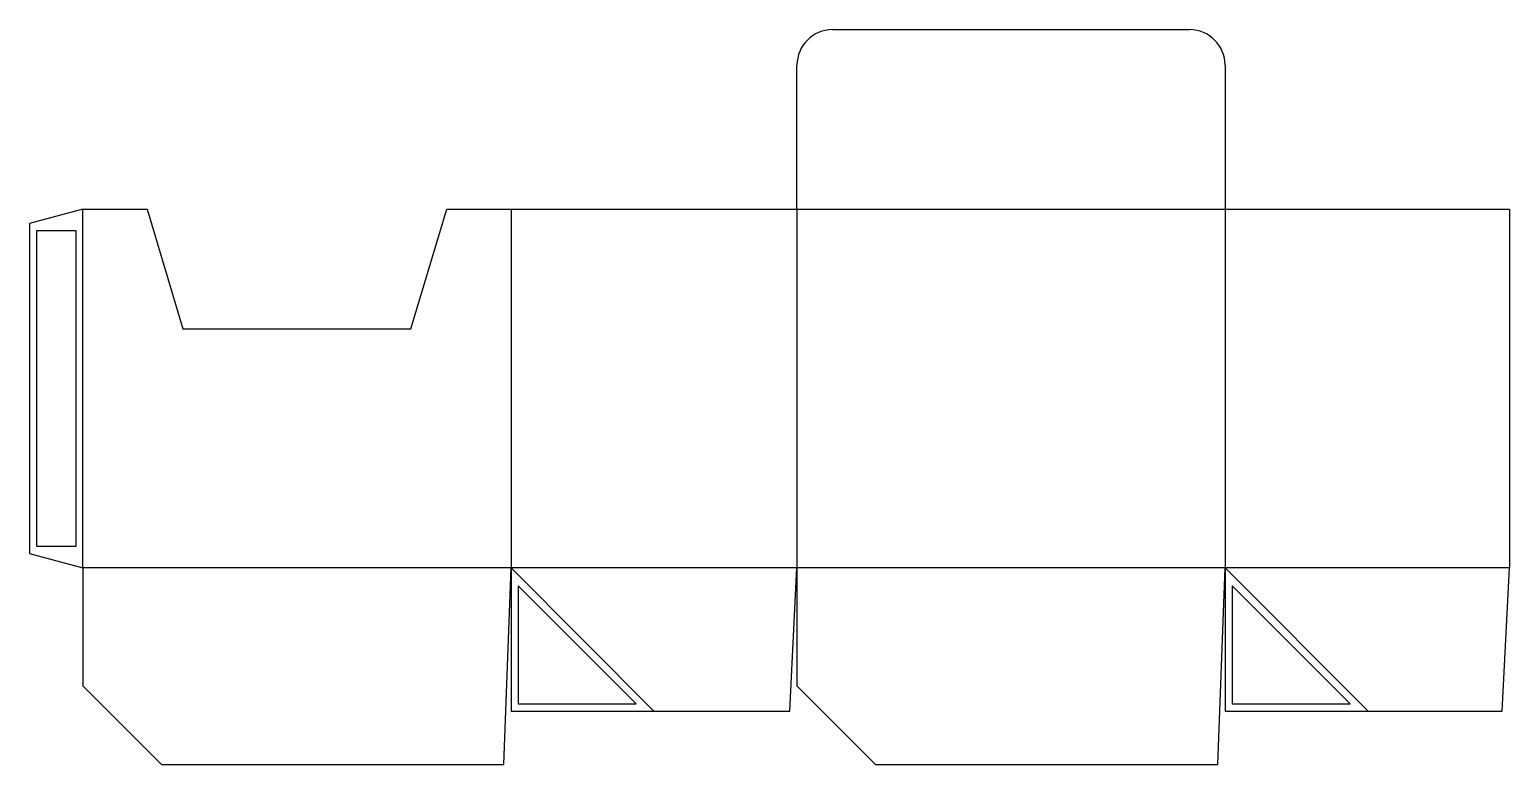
# Model space of a CAD drawing. Header units: millimetres. Extents: x 0 to 416, y 0 to 207.
import ezdxf

# ---------------------------------------------------------------- set-up
doc = ezdxf.new("R2010")
doc.units = ezdxf.units.MM
for name, color, linetype in [('CREASE', 5, 'CONTINUOUS'), ('CUT', 1, 'CONTINUOUS'), ('GLUE', 2, 'CONTINUOUS')]:
    doc.layers.add(name, color=color, linetype=linetype)

msp = doc.modelspace()

# ---------------------------------------------------------------- linework, layer by layer
at = {"layer": 'CREASE'}
for p, q in [((15, 55.225), (15, 156.125)), ((135.45, 156.125), (135.45, 55.225)), ((215.9, 156.125), (215.9, 55.225)), ((215.9, 156.125), (336.35, 156.125)), ((336.35, 156.125), (336.35, 55.225)), ((135.45, 55.225), (15, 55.225)), ((215.9, 55.225), (135.45, 55.225)), ((135.45, 55.225), (175.675, 15)), ((336.35, 55.225), (215.9, 55.225)), ((416.35, 55.225), (336.35, 55.225)), ((336.35, 55.225), (376.575, 15))]:
    msp.add_line(p, q, dxfattribs=at)
at = {"layer": 'CUT'}
for p, q in [((225.9, 206.575), (326.35, 206.575)), ((215.9, 156.125), (215.9, 196.575)), ((336.35, 196.575), (336.35, 156.125)), ((15, 156.125), (0, 152.106)), ((15, 156.125), (33.067, 156.125)), ((33.067, 156.125), (43.158, 122.492)), ((107.292, 122.492), (117.383, 156.125)), ((117.383, 156.125), (135.45, 156.125)), ((135.45, 156.125), (215.9, 156.125)), ((336.35, 156.125), (416.35, 156.125)), ((416.35, 156.125), (416.35, 55.225)), ((0, 152.106), (0, 59.244)), ((43.158, 122.492), (107.292, 122.492)), ((0, 59.244), (15, 55.225)), ((15, 55.225), (15, 22.09)), ((133.45, 0), (135.45, 55.225)), ((135.45, 55.225), (135.45, 15)), ((213.9, 15), (215.9, 55.225)), ((215.9, 55.225), (215.9, 22.09)), ((334.35, 0), (336.35, 55.225)), ((336.35, 55.225), (336.35, 15)), ((414.35, 15), (416.35, 55.225)), ((15, 22.09), (37.09, 0)), ((215.9, 22.09), (237.99, 0)), ((135.45, 15), (213.9, 15)), ((336.35, 15), (414.35, 15)), ((37.09, 0), (133.45, 0)), ((237.99, 0), (334.35, 0))]:
    msp.add_line(p, q, dxfattribs=at)
for centre, start, end in [((225.9, 196.575), 90, 180), ((326.35, 196.575), 0, 90)]:
    msp.add_arc(centre, 10, start, end, dxfattribs=at)
at = {"layer": 'GLUE'}
for p, q in [((2, 150.106), (13, 150.106)), ((2, 61.244), (2, 150.106)), ((13, 150.106), (13, 61.244)), ((13, 61.244), (2, 61.244)), ((137.45, 50.225), (137.45, 17)), ((170.675, 17), (137.45, 50.225)), ((338.35, 50.225), (338.35, 17)), ((371.575, 17), (338.35, 50.225)), ((137.45, 17), (170.675, 17)), ((338.35, 17), (371.575, 17))]:
    msp.add_line(p, q, dxfattribs=at)

doc.saveas('drawing.dxf')
